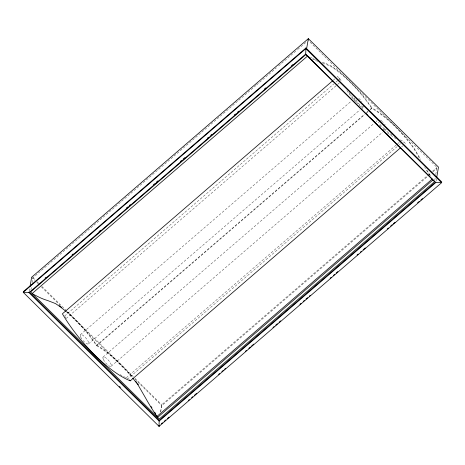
<?xml version="1.0" encoding="UTF-8"?>
<svg xmlns="http://www.w3.org/2000/svg" width="465" height="465" viewBox="0 0 465 465"><rect width="100%" height="100%" fill="white"/><g stroke="black" fill="none" stroke-linecap="round" stroke-linejoin="round"><path stroke-width="0.35" stroke-dasharray="2.33 1.74" d="M29.26 291.177L29.859 287.69M30.952 289.8L31.562 286.242M32.166 282.679L33.021 277.698L256.052 85.38M160.53 411.856L161.744 404.736L427.079 175.944M160.716 411.944L161.785 405.672L430.776 173.73M434.775 180.234L435.141 178.101M435.752 174.538L436.966 167.417L308.243 40.379M436.094 181.025L436.571 178.24M256.604 84.909L276.379 67.855M278.576 65.96L297.257 49.854M297.803 49.383L306.592 41.804M333.219 80.288L334.864 78.87M64.623 316.02L333.8 83.915M336.003 82.02L338.2 80.125M338.747 79.649L339.845 78.701L337.613 76.498A69.151 21.611 49.2 0 0 339.694 79.963M66.158 318.502L336.986 84.973M337.532 84.496L339.183 83.078M80.381 334.707L351.209 101.184M353.406 99.289L355.603 97.394M88.53 343.873L359.904 109.868M362.101 107.973L363.752 106.555M66.704 311.463A57.486 17.966 49.2 0 1 96.708 345.17L364.24 114.489M366.437 112.594L368.082 111.17M370.279 109.275L371.93 107.857A57.486 17.966 49.2 0 1 413.99 147.98L420.697 159.472M66.791 312.108A56.242 17.577 49.2 0 1 93.012 340.636L96.61 345.739L364.694 114.582M366.891 112.687L367.989 111.74M370.187 109.845L371.831 108.421L375.883 110.868A56.242 17.577 49.2 0 1 410.136 143.551L413.414 147.876L419.663 158.582M103.044 357.074L373.866 123.545M376.063 121.65L377.162 120.702M111.193 366.234L382.567 132.234M384.764 130.34L386.409 128.921A6.138 1.918 49.2 0 1 382.736 127.457A6.138 1.918 49.2 0 1 378.568 122.144M126.242 377.795L397.069 144.272M397.616 143.795L399.266 142.377M397.238 146.516L128.055 378.62L124.388 376.952A67.007 20.942 49.2 0 1 120.232 374.621M399.435 144.621L400.534 143.673M401.667 146.824L402.766 145.876M427.631 175.474L430.375 173.102M432.572 171.207L436.966 167.417M432.979 171.829L436.827 168.51M322.751 63.17L330.702 66.257L334.312 68.715A56.242 17.577 49.2 0 1 368.233 103.317L371.831 108.421M400.226 139.919L403.277 141.308L405.509 143.511A69.151 21.611 49.2 0 1 403.655 142.743M96.61 345.739L100.661 348.186A56.242 17.577 49.2 0 1 131.363 376.47M33.021 277.698L36.642 281.267M37.159 281.778L38.705 283.307M41.809 286.37L134.35 377.696M134.867 378.208L161.744 404.736M31.643 277.239L34.747 280.296M36.811 282.336L38.357 283.865M41.461 286.922L60.049 305.267M66.245 311.387L132.868 377.132M134.931 379.173L161.785 405.672M339.845 78.701L341.38 81.183M64.931 316.514L65.85 318.002M363.287 106.781A6.138 1.918 49.2 0 1 355.911 99.777M358.724 98.4A6.138 1.918 49.2 0 1 361.944 101.73M380.341 120.051A6.138 1.918 49.2 0 1 382.125 121.382M382.492 121.725A6.138 1.918 49.2 0 1 383.23 122.464M384.601 124.097A6.138 1.918 49.2 0 1 385.194 124.934M396.116 138.785A69.151 21.611 49.2 0 1 387.299 132.787M383.933 130.183A69.151 21.611 49.2 0 1 382.805 129.27M355.673 102.044A69.151 21.611 49.2 0 1 346.809 90.588M391.978 135.094A67.007 20.942 49.2 0 1 382.555 128.09M381.044 126.84A67.007 20.942 49.2 0 1 378.504 124.672M362.938 109.38A67.007 20.942 49.2 0 1 361.125 107.363M360.677 106.857A67.007 20.942 49.2 0 1 348.512 91.756M322.14 62.205A90.849 28.388 49.2 0 0 323.704 62.618L330.272 65.362A57.486 17.966 49.2 0 1 371.93 107.857M315.346 59.677A90.849 28.388 49.2 0 1 310.388 57.236M430.404 175.619A90.849 28.388 49.2 0 1 426.271 169.155M317.659 61.374A92.093 28.778 49.2 0 1 312.12 58.805M429.823 175.503A92.093 28.778 49.2 0 1 424.725 167.447M96.708 345.17A57.486 17.966 49.2 0 1 132.624 377.382M80.689 337.096A6.138 1.918 49.2 0 0 88.065 344.1A6.138 1.918 49.2 0 0 84.613 336.677A6.138 1.918 49.2 0 0 80.689 337.096M103.346 359.462A6.138 1.918 49.2 0 0 110.728 366.461A6.138 1.918 49.2 0 0 107.276 359.038A6.138 1.918 49.2 0 0 103.346 359.462"/><path stroke-width="0.7" d="M159.169 425.638L159.047 426.347L159.146 421.098L29.01 292.665L23.25 292.328L305.831 48.668L441.628 182.687L435.845 182.513L305.703 54.08L305.953 47.959L441.75 181.978L441.628 182.687L159.047 426.347L23.25 292.328L23.372 291.619L305.953 47.959M30.097 286.3L31.643 277.239L308.342 38.653L438.478 167.086L436.693 177.543M435.426 182.199L159.286 420.308L159.146 421.098L435.845 182.513M306.551 49.11L308.342 38.653M45.093 278.117L46.198 277.169M72.052 254.878L73.15 253.931M99.004 231.634L100.655 230.21M126.509 207.919L127.608 206.972M129.258 205.547L130.357 204.6M153.462 184.675L154.566 183.727M156.211 182.303L157.862 180.885M180.42 161.436L181.519 160.489M183.169 159.065L184.82 157.641M207.373 138.192L208.471 137.245M210.674 135.35L211.773 134.397M234.325 114.954L235.424 114.001M237.627 112.106L238.725 111.158M264.579 88.862L265.678 87.914M291.538 65.623L292.636 64.67M305.703 54.08L29.01 292.665L29.144 291.875L159.286 420.308M332.667 80.765L62.391 313.817A69.151 21.611 49.2 0 0 130.293 380.823L400.568 147.771M157.007 416.384L432.229 179.066L432.886 180.036L157.664 417.349L157.007 416.384A92.093 28.778 49.2 0 1 146.08 398.86L138.192 385.194L134.914 380.864A56.242 17.577 49.2 0 0 132.717 378.109M161.367 423.743L162.471 422.795M164.116 421.371L165.767 419.953M167.417 418.529L169.068 417.105M188.308 400.516L189.406 399.569M191.603 397.668L192.708 396.721M194.353 395.302L196.556 393.402M218.544 374.441L219.643 373.494M221.846 371.599L223.491 370.175M224.589 369.227L225.694 368.28M245.485 351.215L246.584 350.267M248.781 348.372L250.432 346.948M251.53 346.001L253.727 344.1M272.972 327.511L274.071 326.564M275.722 325.14L277.373 323.721M279.017 322.297L280.668 320.873M299.908 304.284L301.012 303.337M303.209 301.436L304.308 300.489M305.958 299.071L307.609 297.647M309.254 296.222L310.358 295.275M330.15 278.209L331.249 277.262M333.446 275.367L334.544 274.42M336.195 272.996L337.846 271.572M357.085 254.983L358.184 254.035M360.387 252.135L361.485 251.187M363.136 249.769L365.333 247.868M387.322 228.908L388.42 227.96M390.623 226.066L392.268 224.642M393.373 223.694L395.018 222.27M417.558 202.833L419.209 201.415M420.86 199.991L422.511 198.567M129.398 379.946L130.293 380.823M119.412 386.403L120.447 387.421M377.574 124.818A69.151 21.611 49.2 0 1 370.21 117.918M367.798 115.494A69.151 21.611 49.2 0 1 365.879 113.512M309.196 57.236A92.093 28.778 49.2 0 1 308.208 56.666L307.4 56.195L32.178 293.508L32.986 293.985A92.093 28.778 49.2 0 0 47.529 300.483L55.48 303.569L59.09 306.028A56.242 17.577 49.2 0 1 65.675 311.161M59.375 305.65A57.486 17.966 49.2 0 1 61.601 307.319M135.774 381.323A57.486 17.966 49.2 0 1 136.646 382.457M137.506 383.59A57.486 17.966 49.2 0 1 138.349 384.729M155.513 413.437A90.849 28.388 49.2 0 1 154.851 412.438M151.968 407.95A90.849 28.388 49.2 0 1 151.049 406.468M305.807 54.62L30.585 291.939L159.315 418.977L434.537 181.658L305.807 54.62"/></g></svg>
